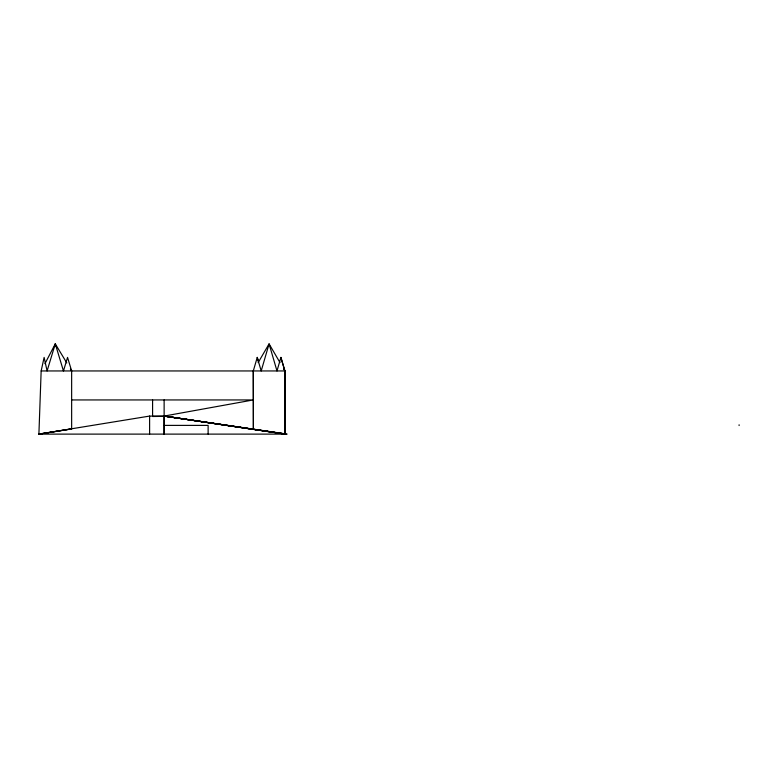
<?xml version="1.0" encoding="UTF-8"?>
<svg xmlns="http://www.w3.org/2000/svg" width="778" height="778" viewBox="0 0 778 778"><rect width="100%" height="100%" fill="white"/><g stroke="black" fill="none" stroke-linecap="round" stroke-linejoin="round"><path stroke-width="1.17" d="M253.297 370.95L253.385 429.407L253.297 370.95L257.246 357.413L261.194 370.95L269.081 343.886L280.012 362.626M71.644 399.941L253.297 399.941L164.129 416.074L164.129 434.114L164.129 399.941M208.125 434.027L208.125 425.391L164.207 425.391M44.959 363.666L55.277 343.886L63.456 370.95L67.55 357.413L71.644 370.95L71.644 428.921L38.9 434.114L149.609 416.074L164.129 416.074L287.14 434.114L38.9 434.114L41.156 370.95L44.122 357.413L47.088 370.95L55.277 343.886L66.791 362.927M284.981 434.114L284.884 370.95L280.897 357.413L276.987 370.95L269.081 343.886L258.15 362.626M38.9 434.114L71.644 428.902M164.129 416.356L152.585 416.502L152.585 399.941M278.903 433.229L285.759 434.114L164.129 416.074L285.73 434.114M41.156 370.95L284.884 370.95L284.836 434.017M286.012 434.114L164.129 416.074L276.715 432.899M70.428 368.947L71.644 370.95M283.63 368.869L284.865 370.95L284.836 434.114M280.897 357.413L284.865 370.95M257.236 357.413L258.559 361.926M739.1 424.798L739.1 425.537M149.609 416.074L149.609 434.114M55.277 343.886L55.277 346.239"/></g></svg>
